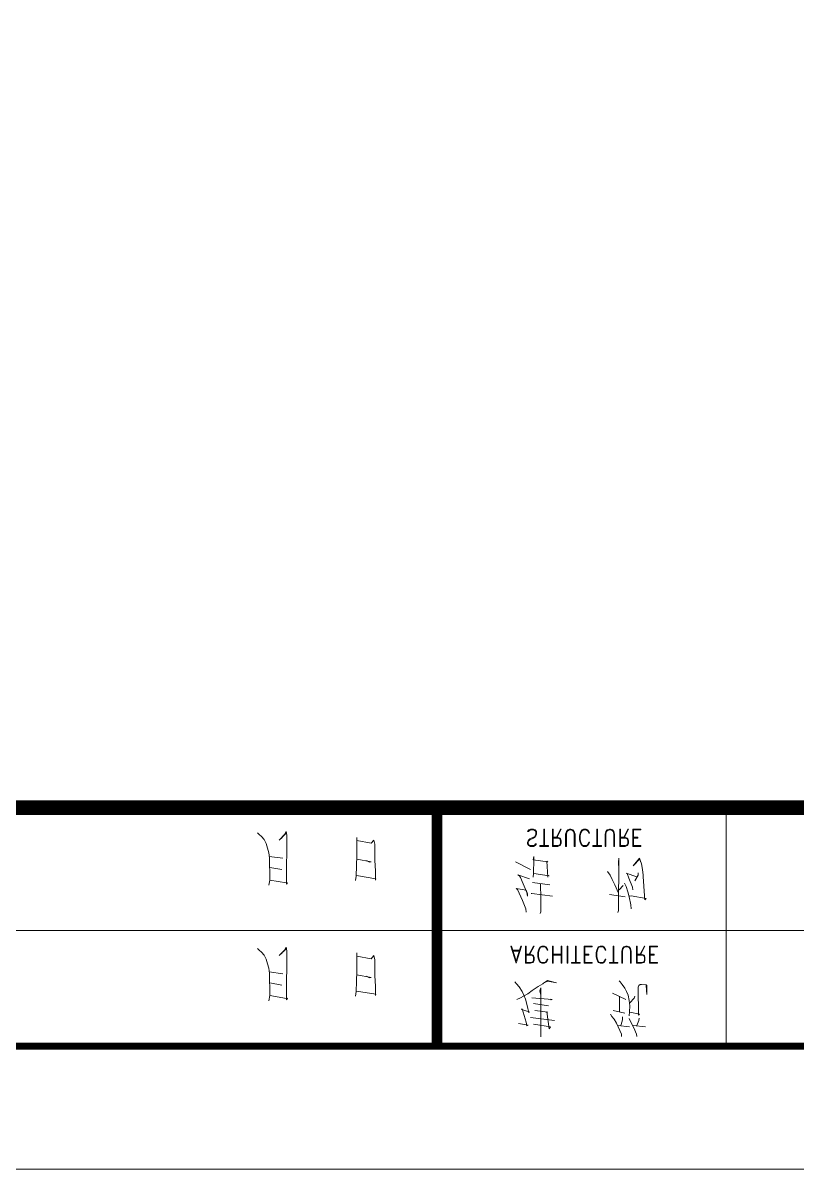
# Model space of a CAD drawing. Extents: x 1332633 to 1595679, y 264824 to 640777.
# Drawn here: x 1587647 to 1590324, y 264824 to 268788 of the extents above; entities that cross this region are included whole.
import ezdxf
from ezdxf.enums import TextEntityAlignment as Align

# ---------------------------------------------------------------- set-up
doc = ezdxf.new("R2010")
doc.units = 0
doc.header["$LTSCALE"] = 1000
doc.header["$MEASUREMENT"] = 0
doc.layers.add('_公共_图框', color=4, linetype='CONTINUOUS', lineweight=5)
doc.layers.add('A-Wall(建筑墙)', color=255, linetype='CONTINUOUS')
doc.styles.add('图框文字', font='SIMKAI.TTF')

# ---------------------------------------------------------------- blocks, each defined once
blk = doc.blocks.new('qqwqw')
at = {"layer": '_公共_图框'}
for p, q in [((-62250, 28600), (-62250, 17600)), ((-61825, 24100), (-62650, 24100)), ((-62360.3, 23862.2), (-62363.3, 23862.2)), ((-62363.3, 23834.7), (-62363.3, 23862.2)), ((-62360.3, 23836.9), (-62360.3, 23862.2)), ((-62306.1, 23862.2), (-62303.9, 23862.2)), ((-62306.1, 23836.9), (-62306.1, 23862.2)), ((-62303.9, 23862.2), (-62303.9, 23834.7)), ((-62578.6, 23778.3), (-62583, 23820.6)), ((-62471.7, 23825.8), (-62439.8, 23823.6)), ((-62439.8, 23825.8), (-62471.7, 23825.8)), ((-62438.3, 23823.6), (-62439.8, 23825.8)), ((-62436.8, 23807.2), (-62438.3, 23823.6)), ((-62363.3, 23834.7), (-62303.9, 23834.7)), ((-62360.3, 23836.9), (-62306.1, 23836.9)), ((-62335.1, 23851), (-62332.1, 23851)), ((-62335.1, 23836.9), (-62335.1, 23851)), ((-62332.1, 23851), (-62332.1, 23836.9)), ((-62139.1, 23822.8), (-62144.3, 23819.1)), ((-62130.2, 23770.9), (-62139.1, 23822.8)), ((-62616.4, 23790.9), (-62608.3, 23789.4)), ((-62608.3, 23789.4), (-62586.7, 23780.5)), ((-62578.6, 23790.9), (-62561.5, 23798.3)), ((-62561.5, 23798.3), (-62553.3, 23799.1)), ((-62539.2, 23800.5), (-62542.2, 23796.8)), ((-62542.2, 23796.8), (-62532.5, 23796.8)), ((-62532.5, 23766.4), (-62539.2, 23800.5)), ((-62532.5, 23796.8), (-62457.6, 23795.3)), ((-62499.9, 23766.4), (-62484.3, 23782)), ((-62484.3, 23782), (-62477.6, 23784.2)), ((-62457.6, 23795.3), (-62446.4, 23795.3)), ((-62446.4, 23795.3), (-62439.8, 23798.3)), ((-62439.8, 23798.3), (-62436.8, 23802)), ((-62436.8, 23802), (-62436.8, 23807.2)), ((-62363.3, 23807.2), (-62360.3, 23814.6)), ((-62363.3, 23789.4), (-62363.3, 23807.2)), ((-62363.3, 23789.4), (-62303.9, 23789.4)), ((-62360.3, 23814.6), (-62358.1, 23816.9)), ((-62360.3, 23807.2), (-62358.1, 23814.6)), ((-62360.3, 23791.6), (-62360.3, 23807.2)), ((-62360.3, 23791.6), (-62303.9, 23791.6)), ((-62358.1, 23816.9), (-62352.2, 23819.1)), ((-62358.1, 23814.6), (-62352.2, 23816.9)), ((-62352.2, 23819.1), (-62343.3, 23819.1)), ((-62352.2, 23816.9), (-62343.3, 23816.9)), ((-62343.3, 23819.1), (-62338.1, 23816.9)), ((-62343.3, 23816.9), (-62338.1, 23814.6)), ((-62338.1, 23816.9), (-62335.1, 23814.6)), ((-62338.1, 23814.6), (-62335.1, 23807.2)), ((-62335.1, 23814.6), (-62332.1, 23807.2)), ((-62335.1, 23807.2), (-62335.1, 23791.6)), ((-62303.9, 23819.1), (-62332.1, 23805)), ((-62332.1, 23802.8), (-62303.9, 23816.9)), ((-62332.1, 23807.2), (-62332.1, 23791.6)), ((-62303.9, 23816.9), (-62303.9, 23819.1)), ((-62303.9, 23791.6), (-62303.9, 23789.4)), ((-62144.3, 23819.1), (-62133.2, 23817.6)), ((-62133.2, 23817.6), (-62130.2, 23817.6)), ((-62130.2, 23817.6), (-62062.7, 23812.4)), ((-62078.3, 23783.5), (-62059, 23795.3)), ((-62051.5, 23753.8), (-62064.1, 23790.9)), ((-62062.7, 23812.4), (-62059, 23812.4)), ((-62059, 23812.4), (-62038.9, 23810.2)), ((-62059, 23795.3), (-62050, 23795.3)), ((-62038.9, 23810.2), (-62019.6, 23806.5)), ((-62026.3, 23778.3), (-62002.5, 23801.3)), ((-61999.6, 23799.8), (-62026.3, 23778.3)), ((-62019.6, 23806.5), (-62007, 23802.8)), ((-62002.5, 23801.3), (-62012.2, 23803.5)), ((-62007, 23802.8), (-61999.6, 23799.8)), ((-61956.5, 23805), (-61959.5, 23805)), ((-61959.5, 23777.5), (-61959.5, 23805)), ((-61956.5, 23779.8), (-61956.5, 23805)), ((-61930.5, 23793.9), (-61927.6, 23793.9)), ((-61930.5, 23779.8), (-61930.5, 23793.9)), ((-61927.6, 23793.9), (-61927.6, 23779.8)), ((-61902.3, 23805), (-61899.4, 23805)), ((-61902.3, 23779.8), (-61902.3, 23805)), ((-61899.4, 23805), (-61899.4, 23777.5)), ((-62586.7, 23780.5), (-62567.4, 23770.1)), ((-62578.6, 23724.8), (-62583, 23765.7)), ((-62567.4, 23770.1), (-62554.8, 23764.2)), ((-62545.2, 23764.2), (-62531.1, 23765.7)), ((-62526.6, 23708.5), (-62536.3, 23749.3)), ((-62531.1, 23765.7), (-62511, 23766.4)), ((-62511, 23766.4), (-62491.7, 23764.2)), ((-62491.7, 23764.2), (-62473.2, 23760.5)), ((-62466.5, 23706.3), (-62488.8, 23753)), ((-62473.2, 23760.5), (-62460.5, 23755.3)), ((-62460.5, 23755.3), (-62449.4, 23749.3)), ((-62449.4, 23749.3), (-62436.8, 23740.4)), ((-62363.3, 23768.6), (-62363.3, 23770.9)), ((-62321, 23770.9), (-62363.3, 23770.9)), ((-62321, 23768.6), (-62363.3, 23768.6)), ((-62312.1, 23768.6), (-62321, 23770.9)), ((-62312.1, 23766.4), (-62321, 23768.6)), ((-62321, 23741.2), (-62312.1, 23743.4)), ((-62306.1, 23764.2), (-62312.1, 23768.6)), ((-62309.1, 23764.2), (-62312.1, 23766.4)), ((-62312.1, 23743.4), (-62309.1, 23745.6)), ((-62312.1, 23741.2), (-62306.1, 23745.6)), ((-62306.1, 23757.5), (-62309.1, 23764.2)), ((-62309.1, 23745.6), (-62306.1, 23753)), ((-62303.9, 23757.5), (-62306.1, 23764.2)), ((-62306.1, 23753), (-62306.1, 23757.5)), ((-62306.1, 23745.6), (-62303.9, 23753)), ((-62303.9, 23753), (-62303.9, 23757.5)), ((-62175.5, 23770.9), (-62161.4, 23770.1)), ((-62161.4, 23770.1), (-62133.2, 23764.9)), ((-62133.2, 23764.9), (-62116.1, 23759.7)), ((-62125, 23696.6), (-62133.2, 23750.8)), ((-62131.7, 23764.9), (-62130.2, 23770.9)), ((-62116.1, 23759.7), (-62098.3, 23753.8)), ((-62109.4, 23777.5), (-62099.8, 23776)), ((-62109.4, 23729.3), (-62093.8, 23743.4)), ((-62099.8, 23776), (-62068.6, 23763.4)), ((-62098.3, 23753.8), (-62085.7, 23748.6)), ((-62068.6, 23763.4), (-62053, 23757.5)), ((-62053, 23757.5), (-62051.5, 23753.8)), ((-61959.5, 23777.5), (-61899.4, 23777.5)), ((-61959.5, 23750.1), (-61956.5, 23757.5)), ((-61959.5, 23732.2), (-61959.5, 23750.1)), ((-61956.5, 23779.8), (-61902.3, 23779.8)), ((-61956.5, 23757.5), (-61953.5, 23759.7)), ((-61956.5, 23750.1), (-61953.5, 23757.5)), ((-61956.5, 23734.5), (-61956.5, 23750.1)), ((-61953.5, 23759.7), (-61947.6, 23761.9)), ((-61953.5, 23757.5), (-61947.6, 23759.7)), ((-61947.6, 23761.9), (-61939.4, 23761.9)), ((-61947.6, 23759.7), (-61939.4, 23759.7)), ((-61939.4, 23761.9), (-61933.5, 23759.7)), ((-61939.4, 23759.7), (-61933.5, 23757.5)), ((-61933.5, 23759.7), (-61930.5, 23757.5)), ((-61933.5, 23757.5), (-61930.5, 23750.1)), ((-61930.5, 23757.5), (-61927.6, 23750.1)), ((-61930.5, 23750.1), (-61930.5, 23734.5)), ((-61899.4, 23761.9), (-61927.6, 23747.8)), ((-61927.6, 23745.6), (-61899.4, 23759.7)), ((-61927.6, 23750.1), (-61927.6, 23734.5)), ((-61899.4, 23759.7), (-61899.4, 23761.9)), ((-62616.4, 23737.4), (-62608.3, 23737.4)), ((-62608.3, 23737.4), (-62570.4, 23720.4)), ((-62578.6, 23735.2), (-62563, 23740.4)), ((-62570.4, 23720.4), (-62556.3, 23712.2)), ((-62563, 23740.4), (-62557.8, 23741.2)), ((-62557.8, 23741.2), (-62548.9, 23741.2)), ((-62556.3, 23712.2), (-62547.4, 23704.8)), ((-62547.4, 23704.8), (-62539.2, 23699.6)), ((-62529.6, 23731.5), (-62477.6, 23731.5)), ((-62436.8, 23740.4), (-62427.1, 23733.7)), ((-62427.1, 23733.7), (-62424.2, 23730)), ((-62363.3, 23741.2), (-62321, 23741.2)), ((-62363.3, 23738.9), (-62363.3, 23741.2)), ((-62363.3, 23738.9), (-62321, 23738.9)), ((-62363.3, 23725.6), (-62360.3, 23725.6)), ((-62363.3, 23695.9), (-62363.3, 23725.6)), ((-62360.3, 23695.9), (-62360.3, 23725.6)), ((-62360.3, 23711.5), (-62303.9, 23711.5)), ((-62360.3, 23709.2), (-62303.9, 23709.2)), ((-62321, 23738.9), (-62312.1, 23741.2)), ((-62303.9, 23711.5), (-62303.9, 23709.2)), ((-62188.1, 23725.6), (-62180.7, 23727.1)), ((-62180.7, 23727.1), (-61999.6, 23728.5)), ((-62120.6, 23727.1), (-62092.4, 23714.4)), ((-62092.4, 23714.4), (-62073.1, 23705.5)), ((-62073.1, 23705.5), (-62059, 23698.1)), ((-62013.7, 23727.1), (-62037.4, 23728.5)), ((-61999.6, 23728.5), (-62013.7, 23727.1)), ((-61959.5, 23732.2), (-61899.4, 23732.2)), ((-61959.5, 23711.5), (-61959.5, 23713.7)), ((-61916.4, 23713.7), (-61959.5, 23713.7)), ((-61916.4, 23711.5), (-61959.5, 23711.5)), ((-61956.5, 23734.5), (-61899.4, 23734.5)), ((-61907.5, 23711.5), (-61916.4, 23713.7)), ((-61907.5, 23709.2), (-61916.4, 23711.5)), ((-61902.3, 23707), (-61907.5, 23711.5)), ((-61905.3, 23707), (-61907.5, 23709.2)), ((-61902.3, 23700.3), (-61905.3, 23707)), ((-61899.4, 23700.3), (-61902.3, 23707)), ((-61899.4, 23734.5), (-61899.4, 23732.2)), ((-62363.3, 23695.9), (-62360.3, 23695.9)), ((-62360.3, 23677.3), (-62363.3, 23672.9)), ((-62363.3, 23672.9), (-62363.3, 23664)), ((-62363.3, 23664), (-62360.3, 23658.8)), ((-62355.1, 23681.8), (-62360.3, 23677.3)), ((-62358.1, 23677.3), (-62360.3, 23672.9)), ((-62360.3, 23672.9), (-62360.3, 23664)), ((-62360.3, 23664), (-62358.1, 23658.8)), ((-62355.1, 23679.5), (-62358.1, 23677.3)), ((-62349.2, 23684), (-62355.1, 23681.8)), ((-62349.2, 23681.8), (-62355.1, 23679.5)), ((-62349.2, 23684), (-62349.2, 23681.8)), ((-62318, 23681.8), (-62318, 23684)), ((-62312.1, 23681.8), (-62318, 23684)), ((-62312.1, 23679.5), (-62318, 23681.8)), ((-62306.1, 23677.3), (-62312.1, 23681.8)), ((-62309.1, 23677.3), (-62312.1, 23679.5)), ((-62306.1, 23672.9), (-62309.1, 23677.3)), ((-62309.1, 23658.8), (-62306.1, 23664)), ((-62303.9, 23672.9), (-62306.1, 23677.3)), ((-62306.1, 23664), (-62306.1, 23672.9)), ((-62306.1, 23658.8), (-62303.9, 23664)), ((-62303.9, 23664), (-62303.9, 23672.9)), ((-62059, 23698.1), (-62046.3, 23689.2)), ((-61959.5, 23684), (-61916.4, 23684)), ((-61959.5, 23681.8), (-61959.5, 23684)), ((-61959.5, 23681.8), (-61916.4, 23681.8)), ((-61959.5, 23668.4), (-61956.5, 23668.4)), ((-61959.5, 23638.7), (-61959.5, 23668.4)), ((-61956.5, 23638.7), (-61956.5, 23668.4)), ((-61916.4, 23684), (-61907.5, 23686.2)), ((-61916.4, 23681.8), (-61907.5, 23684)), ((-61907.5, 23686.2), (-61905.3, 23688.5)), ((-61907.5, 23684), (-61902.3, 23688.5)), ((-61905.3, 23688.5), (-61902.3, 23695.9)), ((-61902.3, 23695.9), (-61902.3, 23700.3)), ((-61902.3, 23688.5), (-61899.4, 23695.9)), ((-61899.4, 23695.9), (-61899.4, 23700.3)), ((-62360.3, 23636.5), (-62363.3, 23636.5)), ((-62363.3, 23609), (-62363.3, 23636.5)), ((-62360.3, 23658.8), (-62355.1, 23654.3)), ((-62360.3, 23611.3), (-62360.3, 23636.5)), ((-62358.1, 23658.8), (-62349.2, 23654.3)), ((-62355.1, 23654.3), (-62349.2, 23652.1)), ((-62349.2, 23654.3), (-62341, 23652.1)), ((-62349.2, 23652.1), (-62341, 23649.9)), ((-62341, 23652.1), (-62326.2, 23652.1)), ((-62341, 23649.9), (-62326.2, 23649.9)), ((-62335.1, 23624.6), (-62332.1, 23624.6)), ((-62335.1, 23611.3), (-62335.1, 23624.6)), ((-62332.1, 23624.6), (-62332.1, 23611.3)), ((-62326.2, 23652.1), (-62318, 23654.3)), ((-62326.2, 23649.9), (-62318, 23652.1)), ((-62318, 23654.3), (-62309.1, 23658.8)), ((-62318, 23652.1), (-62312.1, 23654.3)), ((-62312.1, 23654.3), (-62306.1, 23658.8)), ((-62306.1, 23636.5), (-62303.9, 23636.5)), ((-62306.1, 23611.3), (-62306.1, 23636.5)), ((-62303.9, 23636.5), (-62303.9, 23609)), ((-61959.5, 23638.7), (-61956.5, 23638.7)), ((-61956.5, 23654.3), (-61899.4, 23654.3)), ((-61956.5, 23652.1), (-61899.4, 23652.1)), ((-61950.6, 23624.6), (-61956.5, 23620.2)), ((-61950.6, 23622.4), (-61953.5, 23620.2)), ((-61944.6, 23626.8), (-61950.6, 23624.6)), ((-61944.6, 23624.6), (-61950.6, 23622.4)), ((-61944.6, 23626.8), (-61944.6, 23624.6)), ((-61913.5, 23624.6), (-61913.5, 23626.8)), ((-61907.5, 23624.6), (-61913.5, 23626.8)), ((-61907.5, 23622.4), (-61913.5, 23624.6)), ((-61902.3, 23620.2), (-61907.5, 23624.6)), ((-61905.3, 23620.2), (-61907.5, 23622.4)), ((-61899.4, 23654.3), (-61899.4, 23652.1)), ((-62363.3, 23609), (-62303.9, 23609)), ((-62363.3, 23594.9), (-62360.3, 23594.9)), ((-62363.3, 23565.2), (-62363.3, 23594.9)), ((-62360.3, 23611.3), (-62306.1, 23611.3)), ((-62360.3, 23565.2), (-62360.3, 23594.9)), ((-61956.5, 23620.2), (-61959.5, 23615.7)), ((-61959.5, 23615.7), (-61959.5, 23606.8)), ((-61959.5, 23606.8), (-61956.5, 23601.6)), ((-61953.5, 23620.2), (-61956.5, 23615.7)), ((-61956.5, 23615.7), (-61956.5, 23606.8)), ((-61956.5, 23606.8), (-61953.5, 23601.6)), ((-61956.5, 23601.6), (-61950.6, 23597.1)), ((-61953.5, 23601.6), (-61944.6, 23597.1)), ((-61950.6, 23597.1), (-61944.6, 23594.9)), ((-61944.6, 23597.1), (-61936.5, 23594.9)), ((-61944.6, 23594.9), (-61936.5, 23592.7)), ((-61936.5, 23594.9), (-61922.4, 23594.9)), ((-61936.5, 23592.7), (-61922.4, 23592.7)), ((-61922.4, 23594.9), (-61913.5, 23597.1)), ((-61922.4, 23592.7), (-61913.5, 23594.9)), ((-61913.5, 23597.1), (-61905.3, 23601.6)), ((-61913.5, 23594.9), (-61907.5, 23597.1)), ((-61907.5, 23597.1), (-61902.3, 23601.6)), ((-61902.3, 23615.7), (-61905.3, 23620.2)), ((-61905.3, 23601.6), (-61902.3, 23606.8)), ((-61899.4, 23615.7), (-61902.3, 23620.2)), ((-61902.3, 23606.8), (-61902.3, 23615.7)), ((-61902.3, 23601.6), (-61899.4, 23606.8)), ((-61899.4, 23606.8), (-61899.4, 23615.7)), ((-62363.3, 23565.2), (-62360.3, 23565.2)), ((-62363.3, 23551.9), (-62303.9, 23551.9)), ((-62363.3, 23549.6), (-62363.3, 23551.9)), ((-62363.3, 23549.6), (-62303.9, 23549.6)), ((-62360.3, 23581.6), (-62303.9, 23581.6)), ((-62360.3, 23579.3), (-62303.9, 23579.3)), ((-62303.9, 23581.6), (-62303.9, 23579.3)), ((-62303.9, 23549.6), (-62303.9, 23551.9)), ((-61959.5, 23574.1), (-61959.5, 23577.1)), ((-61916.4, 23577.1), (-61959.5, 23577.1)), ((-61916.4, 23574.1), (-61959.5, 23574.1)), ((-61959.5, 23547.4), (-61916.4, 23547.4)), ((-61959.5, 23544.4), (-61959.5, 23547.4)), ((-61959.5, 23544.4), (-61916.4, 23544.4)), ((-61907.5, 23574.1), (-61916.4, 23577.1)), ((-61907.5, 23571.9), (-61916.4, 23574.1)), ((-61916.4, 23547.4), (-61907.5, 23549.6)), ((-61916.4, 23544.4), (-61907.5, 23547.4)), ((-61902.3, 23569.7), (-61907.5, 23574.1)), ((-61905.3, 23569.7), (-61907.5, 23571.9)), ((-61907.5, 23549.6), (-61905.3, 23551.9)), ((-61907.5, 23547.4), (-61902.3, 23551.9)), ((-61902.3, 23563), (-61905.3, 23569.7)), ((-61905.3, 23551.9), (-61902.3, 23558.5)), ((-61899.4, 23563), (-61902.3, 23569.7)), ((-61902.3, 23558.5), (-61902.3, 23563)), ((-61902.3, 23551.9), (-61899.4, 23558.5)), ((-61899.4, 23558.5), (-61899.4, 23563)), ((-62550.4, 23422.7), (-62561.5, 23505.8)), ((-62430.9, 23513.3), (-62430.9, 23512.5)), ((-62422.7, 23482.1), (-62430.9, 23513.3)), ((-62430.9, 23512.5), (-62425.7, 23483.6)), ((-62363.3, 23531.1), (-62363.3, 23531.1)), ((-62303.9, 23531.1), (-62363.3, 23531.1)), ((-62363.3, 23531.1), (-62363.3, 23528.9)), ((-62363.3, 23528.9), (-62303.9, 23528.9)), ((-62335.1, 23501.4), (-62335.1, 23528.9)), ((-62332.1, 23501.4), (-62332.1, 23528.9)), ((-62303.9, 23528.9), (-62303.9, 23531.1)), ((-61959.5, 23517.7), (-61956.5, 23524.4)), ((-61959.5, 23499.2), (-61959.5, 23517.7)), ((-61956.5, 23524.4), (-61953.5, 23526.6)), ((-61956.5, 23517.7), (-61953.5, 23524.4)), ((-61956.5, 23501.4), (-61956.5, 23517.7)), ((-61953.5, 23526.6), (-61947.6, 23528.9)), ((-61953.5, 23524.4), (-61947.6, 23526.6)), ((-61947.6, 23528.9), (-61939.4, 23528.9)), ((-61947.6, 23526.6), (-61939.4, 23526.6)), ((-61939.4, 23528.9), (-61933.5, 23526.6)), ((-61939.4, 23526.6), (-61933.5, 23524.4)), ((-61933.5, 23526.6), (-61930.5, 23524.4)), ((-61933.5, 23524.4), (-61930.5, 23517.7)), ((-61930.5, 23524.4), (-61927.6, 23517.7)), ((-61930.5, 23517.7), (-61930.5, 23501.4)), ((-61899.4, 23528.9), (-61927.6, 23514.8)), ((-61927.6, 23512.5), (-61899.4, 23526.6)), ((-61927.6, 23517.7), (-61927.6, 23501.4)), ((-61899.4, 23526.6), (-61899.4, 23528.9)), ((-62583, 23492.5), (-62589.7, 23487.3)), ((-62589.7, 23487.3), (-62531.1, 23479.9)), ((-62574.1, 23433.8), (-62583, 23492.5)), ((-62532.5, 23483.6), (-62526.6, 23438.3)), ((-62531.1, 23479.9), (-62532.5, 23483.6)), ((-62502.9, 23433.8), (-62511, 23485.8)), ((-62488.8, 23498.4), (-62490.2, 23494.7)), ((-62490.2, 23494.7), (-62487.3, 23491)), ((-62482.8, 23427.9), (-62488.8, 23498.4)), ((-62443.5, 23449.4), (-62433.8, 23465.8)), ((-62433.8, 23465.8), (-62432.3, 23468)), ((-62432.3, 23468), (-62422.7, 23482.1)), ((-62425.7, 23483.6), (-62430.9, 23469.5)), ((-62363.3, 23501.4), (-62303.9, 23501.4)), ((-62363.3, 23499.2), (-62363.3, 23501.4)), ((-62303.9, 23499.2), (-62363.3, 23499.2)), ((-62360.3, 23476.2), (-62363.3, 23471.7)), ((-62363.3, 23471.7), (-62363.3, 23462.8)), ((-62355.1, 23480.6), (-62360.3, 23476.2)), ((-62358.1, 23476.2), (-62360.3, 23471.7)), ((-62360.3, 23471.7), (-62360.3, 23462.8)), ((-62355.1, 23478.4), (-62358.1, 23476.2)), ((-62349.2, 23482.8), (-62355.1, 23480.6)), ((-62349.2, 23480.6), (-62355.1, 23478.4)), ((-62349.2, 23482.8), (-62349.2, 23480.6)), ((-62318, 23480.6), (-62318, 23482.8)), ((-62312.1, 23480.6), (-62318, 23482.8)), ((-62312.1, 23478.4), (-62318, 23480.6)), ((-62306.1, 23476.2), (-62312.1, 23480.6)), ((-62309.1, 23476.2), (-62312.1, 23478.4)), ((-62306.1, 23471.7), (-62309.1, 23476.2)), ((-62303.9, 23471.7), (-62306.1, 23476.2)), ((-62306.1, 23462.8), (-62306.1, 23471.7)), ((-62303.9, 23501.4), (-62303.9, 23499.2)), ((-62303.9, 23499.2), (-62303.9, 23499.2)), ((-62303.9, 23462.8), (-62303.9, 23471.7)), ((-62122, 23427.2), (-62131.7, 23499.2)), ((-62084.2, 23430.1), (-62092.4, 23490.3)), ((-62065.6, 23483.6), (-62059, 23482.8)), ((-62010.7, 23479.9), (-62065.6, 23483.6)), ((-62060.4, 23488), (-62053, 23434.6)), ((-62059, 23482.8), (-62060.4, 23488)), ((-62012.2, 23483.6), (-62010.7, 23479.9)), ((-62005.5, 23432.4), (-62012.2, 23483.6)), ((-61959.5, 23499.2), (-61899.4, 23499.2)), ((-61959.5, 23485.1), (-61956.5, 23485.1)), ((-61959.5, 23455.4), (-61959.5, 23485.1)), ((-61956.5, 23501.4), (-61899.4, 23501.4)), ((-61956.5, 23455.4), (-61956.5, 23485.1)), ((-61956.5, 23471.7), (-61899.4, 23471.7)), ((-61956.5, 23469.5), (-61899.4, 23469.5)), ((-61899.4, 23501.4), (-61899.4, 23499.2)), ((-61899.4, 23471.7), (-61899.4, 23469.5)), ((-62617.9, 23458.3), (-62606.8, 23459.1)), ((-62606.8, 23459.1), (-62447.9, 23458.3)), ((-62459.1, 23455.4), (-62473.2, 23458.3)), ((-62468.7, 23413.8), (-62457.6, 23429.4)), ((-62447.9, 23458.3), (-62459.1, 23455.4)), ((-62457.6, 23429.4), (-62443.5, 23449.4)), ((-62363.3, 23462.8), (-62360.3, 23457.6)), ((-62363.3, 23423.4), (-62360.3, 23430.9)), ((-62360.3, 23462.8), (-62358.1, 23457.6)), ((-62360.3, 23457.6), (-62355.1, 23453.1)), ((-62360.3, 23430.9), (-62358.1, 23433.1)), ((-62360.3, 23423.4), (-62358.1, 23430.9)), ((-62358.1, 23457.6), (-62349.2, 23453.1)), ((-62358.1, 23433.1), (-62352.2, 23435.3)), ((-62358.1, 23430.9), (-62352.2, 23433.1)), ((-62355.1, 23453.1), (-62349.2, 23450.9)), ((-62352.2, 23435.3), (-62343.3, 23435.3)), ((-62352.2, 23433.1), (-62343.3, 23433.1)), ((-62349.2, 23453.1), (-62341, 23450.9)), ((-62349.2, 23450.9), (-62341, 23448.7)), ((-62343.3, 23435.3), (-62338.1, 23433.1)), ((-62343.3, 23433.1), (-62338.1, 23430.9)), ((-62341, 23450.9), (-62326.2, 23450.9)), ((-62341, 23448.7), (-62326.2, 23448.7)), ((-62338.1, 23433.1), (-62335.1, 23430.9)), ((-62338.1, 23430.9), (-62335.1, 23423.4)), ((-62335.1, 23430.9), (-62332.1, 23423.4)), ((-62303.9, 23435.3), (-62332.1, 23421.2)), ((-62332.1, 23419), (-62303.9, 23433.1)), ((-62326.2, 23450.9), (-62318, 23453.1)), ((-62326.2, 23448.7), (-62318, 23450.9)), ((-62318, 23453.1), (-62309.1, 23457.6)), ((-62318, 23450.9), (-62312.1, 23453.1)), ((-62312.1, 23453.1), (-62306.1, 23457.6)), ((-62309.1, 23457.6), (-62306.1, 23462.8)), ((-62306.1, 23457.6), (-62303.9, 23462.8)), ((-62303.9, 23433.1), (-62303.9, 23435.3)), ((-62191.1, 23456.1), (-62185.1, 23459.1)), ((-62185.1, 23459.1), (-62137.6, 23459.1)), ((-62137.6, 23459.1), (-62089.4, 23457.6)), ((-62122, 23425.7), (-62122, 23427.2)), ((-62065.6, 23432.4), (-62053, 23433.8)), ((-62053, 23433.8), (-62004, 23434.6)), ((-61994.4, 23434.6), (-62005.5, 23432.4)), ((-62004, 23434.6), (-61994.4, 23434.6)), ((-61959.5, 23455.4), (-61956.5, 23455.4)), ((-61956.5, 23439.8), (-61959.5, 23433.1)), ((-61959.5, 23433.1), (-61959.5, 23423.4)), ((-61950.6, 23444.2), (-61956.5, 23439.8)), ((-61953.5, 23437.6), (-61956.5, 23433.1)), ((-61956.5, 23433.1), (-61956.5, 23423.4)), ((-61950.6, 23439.8), (-61953.5, 23437.6)), ((-61950.6, 23444.2), (-61950.6, 23439.8)), ((-61936.5, 23421.2), (-61930.5, 23433.1)), ((-61933.5, 23421.2), (-61927.6, 23433.1)), ((-61930.5, 23433.1), (-61927.6, 23437.6)), ((-61927.6, 23437.6), (-61922.4, 23442)), ((-61927.6, 23433.1), (-61925.3, 23437.6)), ((-61925.3, 23437.6), (-61922.4, 23439.8)), ((-61922.4, 23442), (-61916.4, 23444.2)), ((-61922.4, 23439.8), (-61916.4, 23442)), ((-61916.4, 23444.2), (-61907.5, 23444.2)), ((-61916.4, 23442), (-61907.5, 23442)), ((-61907.5, 23444.2), (-61902.3, 23439.8)), ((-61907.5, 23442), (-61905.3, 23439.8)), ((-61905.3, 23439.8), (-61902.3, 23433.1)), ((-61902.3, 23439.8), (-61899.4, 23433.1)), ((-61902.3, 23433.1), (-61902.3, 23423.4)), ((-61899.4, 23433.1), (-61899.4, 23423.4)), ((-62577.1, 23415.3), (-62580.1, 23410.1)), ((-62580.1, 23410.1), (-62567.4, 23407.9)), ((-62571.9, 23381.1), (-62577.1, 23415.3)), ((-62567.4, 23407.9), (-62520.7, 23393.8)), ((-62531.1, 23419), (-62534.8, 23416.8)), ((-62534.8, 23416.8), (-62509.5, 23411.6)), ((-62523.6, 23391.5), (-62531.1, 23419)), ((-62520.7, 23393.8), (-62523.6, 23391.5)), ((-62509.5, 23411.6), (-62487.3, 23406.4)), ((-62488.8, 23375.9), (-62482.8, 23388.6)), ((-62487.3, 23406.4), (-62473.2, 23400.4)), ((-62482.8, 23388.6), (-62477.6, 23399)), ((-62477.6, 23399), (-62468.7, 23413.8)), ((-62473.2, 23400.4), (-62460.5, 23393.8)), ((-62460.5, 23393.8), (-62445, 23384.1)), ((-62363.3, 23405.6), (-62363.3, 23423.4)), ((-62363.3, 23405.6), (-62303.9, 23405.6)), ((-62303.9, 23391.5), (-62363.3, 23373.7)), ((-62360.3, 23407.9), (-62360.3, 23423.4)), ((-62360.3, 23407.9), (-62303.9, 23407.9)), ((-62355.1, 23373.7), (-62303.9, 23389.3)), ((-62335.1, 23423.4), (-62335.1, 23407.9)), ((-62332.1, 23423.4), (-62332.1, 23407.9)), ((-62321, 23361.8), (-62321, 23384.8)), ((-62318, 23359.6), (-62318, 23387.1)), ((-62303.9, 23407.9), (-62303.9, 23405.6)), ((-62303.9, 23389.3), (-62303.9, 23391.5)), ((-62186.6, 23408.6), (-62175.5, 23407.1)), ((-62175.5, 23407.1), (-62145.8, 23396)), ((-62145.8, 23396), (-62107.9, 23378.2)), ((-62131.7, 23412.3), (-62119.1, 23410.8)), ((-62123.5, 23412.3), (-62131.7, 23412.3)), ((-62110.9, 23408.6), (-62123.5, 23412.3)), ((-62119.1, 23410.8), (-62067.1, 23388.6)), ((-62105, 23373), (-62110.9, 23408.6)), ((-62057.5, 23379.7), (-62071.6, 23419.7)), ((-62067.1, 23388.6), (-62060.4, 23385.6)), ((-62060.4, 23385.6), (-62057.5, 23379.7)), ((-62012.2, 23371.5), (-62038.9, 23423.4)), ((-61959.5, 23423.4), (-61956.5, 23416.8)), ((-61956.5, 23423.4), (-61953.5, 23416.8)), ((-61956.5, 23416.8), (-61950.6, 23412.3)), ((-61953.5, 23416.8), (-61950.6, 23414.5)), ((-61950.6, 23414.5), (-61944.6, 23414.5)), ((-61950.6, 23412.3), (-61944.6, 23412.3)), ((-61944.6, 23414.5), (-61939.4, 23416.8)), ((-61944.6, 23412.3), (-61939.4, 23414.5)), ((-61939.4, 23416.8), (-61936.5, 23421.2)), ((-61939.4, 23414.5), (-61936.5, 23416.8)), ((-61936.5, 23416.8), (-61933.5, 23421.2)), ((-61905.3, 23419), (-61907.5, 23416.8)), ((-61902.3, 23416.8), (-61907.5, 23412.3)), ((-61907.5, 23416.8), (-61907.5, 23412.3)), ((-61902.3, 23423.4), (-61905.3, 23419)), ((-61899.4, 23423.4), (-61902.3, 23416.8)), ((-62445, 23384.1), (-62433.8, 23375.2)), ((-62433.8, 23375.2), (-62427.1, 23368.5)), ((-62363.3, 23373.7), (-62303.9, 23355.2)), ((-62355.1, 23373.7), (-62303.9, 23357.4)), ((-62303.9, 23357.4), (-62303.9, 23355.2)), ((-62107.9, 23378.2), (-62105, 23373)), ((-62475, 22886.7), (-62470.5, 22888.2)), ((-62443.8, 22886.7), (-62475, 22886.7)), ((-62470.5, 22888.2), (-62459.4, 22821.4)), ((-62405.9, 22885.2), (-62443.8, 22886.7)), ((-62412.6, 22871.9), (-62414.1, 22866.7)), ((-62403, 22822.9), (-62412.6, 22871.9)), ((-62369.6, 22884.5), (-62405.9, 22885.2)), ((-62351, 22884.5), (-62369.6, 22884.5)), ((-62336.9, 22881.5), (-62351, 22884.5)), ((-62348, 22871.9), (-62336.9, 22881.5)), ((-62338.4, 22822.9), (-62348, 22871.9)), ((-62075.6, 22886.7), (-62071.1, 22888.2)), ((-62044.4, 22886.7), (-62075.6, 22886.7)), ((-62071.1, 22888.2), (-62060, 22821.4)), ((-62006.6, 22885.2), (-62044.4, 22886.7)), ((-62012.5, 22871.9), (-62014, 22866.7)), ((-62003.6, 22822.9), (-62012.5, 22871.9)), ((-61970.2, 22884.5), (-62006.6, 22885.2)), ((-61951.6, 22884.5), (-61970.2, 22884.5)), ((-61937.5, 22881.5), (-61951.6, 22884.5)), ((-61947.9, 22871.9), (-61937.5, 22881.5)), ((-61939, 22822.9), (-61947.9, 22871.9)), ((-62414.1, 22866.7), (-62407.4, 22855.5)), ((-62014, 22866.7), (-62008, 22855.5)), ((-62477.2, 22817.7), (-62460.9, 22819.9)), ((-62460.9, 22819.9), (-62426.7, 22821.4)), ((-62426.7, 22821.4), (-62390.3, 22822.9)), ((-62390.3, 22822.9), (-62385.9, 22822.9)), ((-62385.9, 22822.9), (-62360.6, 22822.9)), ((-62360.6, 22822.9), (-62327.2, 22822.9)), ((-62327.2, 22822.9), (-62338.4, 22822.9)), ((-62077.1, 22817.7), (-62061.5, 22819.9)), ((-62061.5, 22819.9), (-62026.6, 22821.4)), ((-62026.6, 22821.4), (-61991, 22822.9)), ((-61991, 22822.9), (-61985.8, 22822.9)), ((-61985.8, 22822.9), (-61960.5, 22822.9)), ((-61960.5, 22822.9), (-61927.9, 22822.9)), ((-61927.9, 22822.9), (-61939, 22822.9)), ((-62489.8, 22579.4), (-62484.6, 22583.1)), ((-62484.6, 22579.4), (-62489.8, 22579.4)), ((-62484.6, 22583.1), (-62483.1, 22579.4)), ((-62475, 22521.5), (-62484.6, 22579.4)), ((-62483.1, 22579.4), (-62319.8, 22580.9)), ((-62431.2, 22521.5), (-62439.3, 22563.1)), ((-62400, 22566), (-62393.3, 22519.3)), ((-62336.9, 22554.2), (-62311.7, 22579.4)), ((-62327.2, 22564.6), (-62336.9, 22554.2)), ((-62325.8, 22564.6), (-62327.2, 22564.6)), ((-62318.3, 22572), (-62325.8, 22564.6)), ((-62319.8, 22580.9), (-62307.2, 22577.9)), ((-62307.2, 22577.9), (-62318.3, 22572)), ((-62089.7, 22579.4), (-62085.2, 22583.1)), ((-62085.2, 22579.4), (-62089.7, 22579.4)), ((-62085.2, 22583.1), (-62083.8, 22579.4)), ((-62075.6, 22521.5), (-62085.2, 22579.4)), ((-62083.8, 22579.4), (-61919.7, 22580.9)), ((-62031.8, 22521.5), (-62039.2, 22563.1)), ((-61999.9, 22566), (-61993.9, 22519.3)), ((-61937.5, 22554.2), (-61912.3, 22579.4)), ((-61927.9, 22564.6), (-61937.5, 22554.2)), ((-61926.4, 22564.6), (-61927.9, 22564.6)), ((-61918.2, 22572), (-61926.4, 22564.6)), ((-61919.7, 22580.9), (-61907.1, 22577.9)), ((-61907.1, 22577.9), (-61918.2, 22572)), ((-62492.8, 22517.8), (-62475, 22521.5)), ((-62475, 22521.5), (-62492.8, 22517.8)), ((-62446.8, 22521.5), (-62475, 22521.5)), ((-62423.7, 22520), (-62446.8, 22521.5)), ((-62420, 22520), (-62423.7, 22520)), ((-62398.5, 22520), (-62420, 22520)), ((-62380.7, 22517.8), (-62398.5, 22520)), ((-62365.1, 22514.1), (-62380.7, 22517.8)), ((-62349.5, 22508.9), (-62365.1, 22514.1)), ((-62092.7, 22517.8), (-62075.6, 22521.5)), ((-62075.6, 22521.5), (-62092.7, 22517.8)), ((-62047.4, 22521.5), (-62075.6, 22521.5)), ((-62023.6, 22520), (-62047.4, 22521.5)), ((-62020.7, 22520), (-62023.6, 22520)), ((-61998.4, 22520), (-62020.7, 22520)), ((-61981.3, 22517.8), (-61998.4, 22520)), ((-61965.7, 22514.1), (-61981.3, 22517.8)), ((-61949.4, 22508.9), (-61965.7, 22514.1)), ((-62335.4, 22501.5), (-62349.5, 22508.9)), ((-62324.3, 22492.5), (-62335.4, 22501.5)), ((-62318.3, 22485.1), (-62324.3, 22492.5)), ((-62311.7, 22478.4), (-62318.3, 22485.1)), ((-61935.3, 22501.5), (-61949.4, 22508.9)), ((-61924.9, 22492.5), (-61935.3, 22501.5)), ((-61918.2, 22485.1), (-61924.9, 22492.5)), ((-61912.3, 22478.4), (-61918.2, 22485.1))]:
    blk.add_line(p, q, dxfattribs=at)
blk.add_lwpolyline([(-63075, 0), (0, 0), (0, 29700), (-63075, 29700)], close=True, dxfattribs=at)
blk.add_lwpolyline([(-61825, 29200, 25, 25, 0), (-62650, 29200, 25, 25, 0), (-62650, 17600, 37.5, 37.5, 0), (-61825, 17600, 37.5, 37.5, 0)], format="xyseb", dxfattribs=at)
at = {"layer": '_公共_图框', "const_width": 50}
blk.add_lwpolyline([(-61825, 500), (-500, 500), (-500, 29200), (-61825, 29200)], close=True, dxfattribs=at)
at = {"layer": '_公共_图框', "const_width": 37.5}
blk.add_lwpolyline([(-61825, 23100), (-62650, 23100)], dxfattribs=at)
at = {"layer": '_公共_图框', "style": '图框文字'}
for tag, height, p in [('建设单位', 250, (-2500, 19150)), ('合作单位', 250, (-2527, 16841.6)), ('项目名称', 250, (-2500, 15150)), ('项目编号', 250, (-2500, 13150)), ('建筑', 175, (-1300, 2800)), ('方案深化', 175, (-1300, 2450)), ('1:100', 175, (-1300, 2100)), ('20090705', 175, (-1300, 1750)), ('图号', 175, (-1300, 1225))]:
    blk.add_attdef(tag, text='', height=height, dxfattribs=at).set_placement(p, align=Align.MIDDLE_CENTER)

msp = doc.modelspace()

# ---------------------------------------------------------------- block references
at = {"layer": 'A-Wall(建筑墙)', "xscale": -1, "rotation": 270}
msp.add_blockref('qqwqw', (1565979, 327899.3, 0), dxfattribs=at)

doc.saveas('drawing.dxf')
